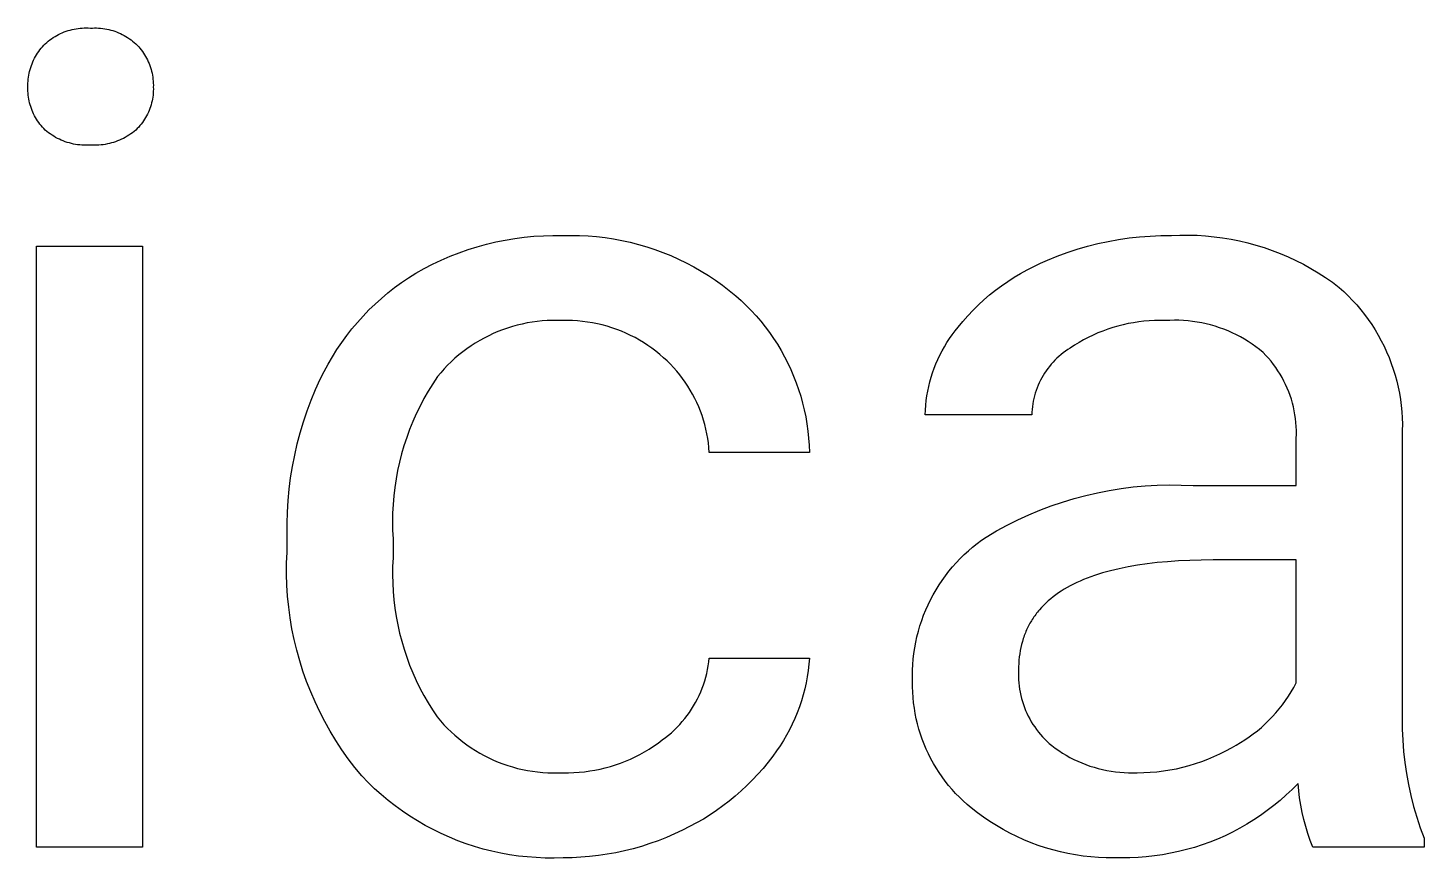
# Model space of a CAD drawing. Header units: millimetres. Extents: x -665 to 1920, y -373 to 1434.
# Drawn here: x 1103.31 to 1128.79, y -259.62 to -244.47 of the extents above; entities that cross this region are included whole.
import ezdxf

# ---------------------------------------------------------------- set-up
doc = ezdxf.new("R2010")
doc.units = ezdxf.units.MM
doc.header["$MEASUREMENT"] = 0
doc.layers.add('Domyslna', color=7, linetype='Continuous', true_color=0x000000)

msp = doc.modelspace()

# ---------------------------------------------------------------- linework, layer by layer
at = {"layer": 'Domyslna'}
for p, q in [((1103.739, -244.667), (1103.77, -244.646)), ((1103.77, -244.646), (1103.802, -244.626)), ((1103.802, -244.626), (1103.835, -244.608)), ((1103.835, -244.608), (1103.868, -244.59)), ((1103.868, -244.59), (1103.901, -244.574)), ((1103.901, -244.574), (1103.935, -244.559)), ((1103.935, -244.559), (1103.97, -244.545)), ((1103.97, -244.545), (1104.005, -244.532)), ((1104.005, -244.532), (1104.041, -244.52)), ((1104.041, -244.52), (1104.077, -244.509)), ((1104.077, -244.509), (1104.113, -244.5)), ((1104.113, -244.5), (1104.15, -244.492)), ((1104.15, -244.492), (1104.186, -244.485)), ((1104.186, -244.485), (1104.223, -244.48)), ((1104.223, -244.48), (1104.261, -244.476)), ((1104.261, -244.476), (1104.298, -244.473)), ((1104.298, -244.473), (1104.335, -244.471)), ((1104.335, -244.471), (1104.373, -244.471)), ((1104.373, -244.471), (1104.41, -244.471)), ((1104.41, -244.471), (1104.447, -244.474)), ((1104.447, -244.474), (1104.485, -244.472)), ((1104.485, -244.472), (1104.522, -244.471)), ((1104.522, -244.471), (1104.56, -244.471)), ((1104.56, -244.471), (1104.598, -244.473)), ((1104.598, -244.473), (1104.635, -244.476)), ((1104.635, -244.476), (1104.672, -244.48)), ((1104.672, -244.48), (1104.71, -244.486)), ((1104.71, -244.486), (1104.747, -244.493)), ((1104.747, -244.493), (1104.783, -244.501)), ((1104.783, -244.501), (1104.82, -244.51)), ((1104.82, -244.51), (1104.856, -244.52)), ((1104.856, -244.52), (1104.891, -244.532)), ((1104.891, -244.532), (1104.927, -244.545)), ((1104.927, -244.545), (1104.962, -244.559)), ((1104.962, -244.559), (1104.996, -244.574)), ((1104.996, -244.574), (1105.03, -244.591)), ((1105.03, -244.591), (1105.063, -244.608)), ((1105.063, -244.608), (1105.096, -244.627)), ((1105.096, -244.627), (1105.128, -244.646)), ((1105.128, -244.646), (1105.159, -244.667)), ((1103.484, -244.93), (1103.504, -244.9)), ((1103.504, -244.9), (1103.525, -244.87)), ((1103.525, -244.87), (1103.548, -244.841)), ((1103.548, -244.841), (1103.571, -244.813)), ((1103.571, -244.813), (1103.595, -244.786)), ((1103.595, -244.786), (1103.622, -244.76)), ((1103.622, -244.76), (1103.65, -244.735)), ((1103.65, -244.735), (1103.679, -244.712)), ((1103.679, -244.712), (1103.709, -244.689)), ((1103.709, -244.689), (1103.739, -244.667)), ((1105.159, -244.667), (1105.19, -244.689)), ((1105.19, -244.689), (1105.219, -244.712)), ((1105.219, -244.712), (1105.249, -244.736)), ((1105.249, -244.736), (1105.277, -244.76)), ((1105.277, -244.76), (1105.304, -244.786)), ((1105.304, -244.786), (1105.329, -244.813)), ((1105.329, -244.813), (1105.352, -244.841)), ((1105.352, -244.841), (1105.375, -244.87)), ((1105.375, -244.87), (1105.397, -244.899)), ((1105.397, -244.899), (1105.417, -244.929)), ((1103.359, -245.193), (1103.371, -245.158)), ((1103.371, -245.158), (1103.383, -245.124)), ((1103.383, -245.124), (1103.397, -245.09)), ((1103.397, -245.09), (1103.412, -245.057)), ((1103.412, -245.057), (1103.429, -245.024)), ((1103.429, -245.024), (1103.446, -244.992)), ((1103.446, -244.992), (1103.464, -244.961)), ((1103.464, -244.961), (1103.484, -244.93)), ((1105.417, -244.929), (1105.437, -244.96)), ((1105.437, -244.96), (1105.456, -244.992)), ((1105.456, -244.992), (1105.473, -245.024)), ((1105.473, -245.024), (1105.49, -245.056)), ((1105.49, -245.056), (1105.505, -245.09)), ((1105.505, -245.09), (1105.519, -245.123)), ((1105.519, -245.123), (1105.532, -245.157)), ((1105.532, -245.157), (1105.544, -245.192)), ((1103.31, -245.443), (1103.314, -245.406)), ((1103.314, -245.406), (1103.318, -245.37)), ((1103.318, -245.37), (1103.324, -245.334)), ((1103.324, -245.334), (1103.331, -245.298)), ((1103.331, -245.298), (1103.339, -245.263)), ((1103.339, -245.263), (1103.349, -245.228)), ((1103.349, -245.228), (1103.359, -245.193)), ((1105.544, -245.192), (1105.555, -245.227)), ((1105.555, -245.227), (1105.564, -245.262)), ((1105.564, -245.262), (1105.573, -245.298)), ((1105.573, -245.298), (1105.58, -245.334)), ((1105.58, -245.334), (1105.585, -245.37)), ((1105.585, -245.37), (1105.59, -245.406)), ((1105.59, -245.406), (1105.594, -245.443)), ((1103.307, -245.588), (1103.308, -245.552)), ((1103.308, -245.624), (1103.307, -245.588)), ((1103.308, -245.479), (1103.31, -245.443)), ((1103.308, -245.516), (1103.308, -245.479)), ((1103.308, -245.552), (1103.308, -245.516)), ((1103.31, -245.66), (1103.308, -245.624)), ((1103.313, -245.696), (1103.31, -245.66)), ((1105.594, -245.661), (1105.591, -245.697)), ((1105.594, -245.443), (1105.596, -245.479)), ((1105.596, -245.624), (1105.594, -245.661)), ((1105.596, -245.479), (1105.597, -245.516)), ((1105.597, -245.516), (1105.596, -245.552)), ((1105.596, -245.552), (1105.597, -245.588)), ((1105.597, -245.588), (1105.596, -245.624)), ((1103.318, -245.732), (1103.313, -245.696)), ((1103.323, -245.768), (1103.318, -245.732)), ((1103.33, -245.803), (1103.323, -245.768)), ((1103.338, -245.838), (1103.33, -245.803)), ((1103.348, -245.873), (1103.338, -245.838)), ((1103.358, -245.907), (1103.348, -245.873)), ((1103.37, -245.942), (1103.358, -245.907)), ((1105.545, -245.908), (1105.533, -245.942)), ((1105.556, -245.874), (1105.545, -245.908)), ((1105.565, -245.839), (1105.556, -245.874)), ((1105.573, -245.804), (1105.565, -245.839)), ((1105.58, -245.768), (1105.573, -245.804)), ((1105.586, -245.732), (1105.58, -245.768)), ((1105.591, -245.697), (1105.586, -245.732)), ((1103.383, -245.975), (1103.37, -245.942)), ((1103.397, -246.009), (1103.383, -245.975)), ((1103.412, -246.041), (1103.397, -246.009)), ((1103.428, -246.074), (1103.412, -246.041)), ((1103.445, -246.105), (1103.428, -246.074)), ((1103.464, -246.136), (1103.445, -246.105)), ((1103.483, -246.167), (1103.464, -246.136)), ((1103.504, -246.196), (1103.483, -246.167)), ((1105.418, -246.167), (1105.397, -246.197)), ((1105.438, -246.137), (1105.418, -246.167)), ((1105.456, -246.106), (1105.438, -246.137)), ((1105.474, -246.074), (1105.456, -246.106)), ((1105.49, -246.042), (1105.474, -246.074)), ((1105.506, -246.009), (1105.49, -246.042)), ((1105.52, -245.976), (1105.506, -246.009)), ((1105.533, -245.942), (1105.52, -245.976)), ((1103.525, -246.225), (1103.504, -246.196)), ((1103.548, -246.254), (1103.525, -246.225)), ((1103.571, -246.281), (1103.548, -246.254)), ((1103.595, -246.308), (1103.571, -246.281)), ((1103.624, -246.334), (1103.595, -246.308)), ((1103.654, -246.359), (1103.624, -246.334)), ((1103.684, -246.383), (1103.654, -246.359)), ((1103.715, -246.406), (1103.684, -246.383)), ((1103.747, -246.428), (1103.715, -246.406)), ((1103.78, -246.448), (1103.747, -246.428)), ((1105.151, -246.427), (1105.118, -246.448)), ((1105.183, -246.405), (1105.151, -246.427)), ((1105.215, -246.383), (1105.183, -246.405)), ((1105.245, -246.359), (1105.215, -246.383)), ((1105.275, -246.334), (1105.245, -246.359)), ((1105.304, -246.308), (1105.275, -246.334)), ((1105.329, -246.281), (1105.304, -246.308)), ((1105.353, -246.254), (1105.329, -246.281)), ((1105.375, -246.226), (1105.353, -246.254)), ((1105.397, -246.197), (1105.375, -246.226)), ((1103.813, -246.468), (1103.78, -246.448)), ((1103.847, -246.486), (1103.813, -246.468)), ((1103.882, -246.504), (1103.847, -246.486)), ((1103.917, -246.52), (1103.882, -246.504)), ((1103.953, -246.534), (1103.917, -246.52)), ((1103.99, -246.548), (1103.953, -246.534)), ((1104.026, -246.56), (1103.99, -246.548)), ((1104.064, -246.571), (1104.026, -246.56)), ((1104.101, -246.581), (1104.064, -246.571)), ((1104.139, -246.59), (1104.101, -246.581)), ((1104.177, -246.597), (1104.139, -246.59)), ((1104.215, -246.603), (1104.177, -246.597)), ((1104.254, -246.607), (1104.215, -246.603)), ((1104.292, -246.61), (1104.254, -246.607)), ((1104.331, -246.612), (1104.292, -246.61)), ((1104.37, -246.612), (1104.331, -246.612)), ((1104.409, -246.612), (1104.37, -246.612)), ((1104.447, -246.609), (1104.409, -246.612)), ((1104.486, -246.612), (1104.447, -246.609)), ((1104.525, -246.612), (1104.486, -246.612)), ((1104.564, -246.612), (1104.525, -246.612)), ((1104.603, -246.61), (1104.564, -246.612)), ((1104.642, -246.607), (1104.603, -246.61)), ((1104.68, -246.602), (1104.642, -246.607)), ((1104.719, -246.596), (1104.68, -246.602)), ((1104.757, -246.589), (1104.719, -246.596)), ((1104.795, -246.581), (1104.757, -246.589)), ((1104.833, -246.571), (1104.795, -246.581)), ((1104.87, -246.56), (1104.833, -246.571)), ((1104.907, -246.548), (1104.87, -246.56)), ((1104.944, -246.534), (1104.907, -246.548)), ((1104.98, -246.519), (1104.944, -246.534)), ((1105.015, -246.503), (1104.98, -246.519)), ((1105.05, -246.486), (1105.015, -246.503)), ((1105.084, -246.468), (1105.05, -246.486)), ((1105.118, -246.448), (1105.084, -246.468)), ((1103.465, -259.425), (1103.465, -248.454)), ((1103.465, -248.454), (1105.4, -248.454)), ((1105.4, -248.454), (1105.4, -259.425)), ((1111.342, -248.516), (1111.509, -248.464)), ((1111.509, -248.464), (1111.678, -248.418)), ((1111.678, -248.418), (1111.849, -248.377)), ((1111.849, -248.377), (1112.02, -248.342)), ((1112.02, -248.342), (1112.193, -248.313)), ((1112.193, -248.313), (1112.367, -248.291)), ((1112.367, -248.291), (1112.541, -248.274)), ((1112.541, -248.274), (1112.716, -248.263)), ((1112.716, -248.263), (1112.892, -248.258)), ((1112.892, -248.258), (1113.067, -248.26)), ((1113.067, -248.26), (1113.222, -248.257)), ((1113.222, -248.257), (1113.378, -248.26)), ((1113.378, -248.26), (1113.534, -248.267)), ((1113.534, -248.267), (1113.689, -248.28)), ((1113.689, -248.28), (1113.844, -248.298)), ((1113.844, -248.298), (1113.998, -248.322)), ((1113.998, -248.322), (1114.151, -248.35)), ((1114.151, -248.35), (1114.303, -248.384)), ((1114.303, -248.384), (1114.454, -248.422)), ((1114.454, -248.422), (1114.603, -248.466)), ((1114.603, -248.466), (1114.751, -248.515)), ((1122.463, -248.509), (1122.649, -248.455)), ((1122.649, -248.455), (1122.837, -248.408)), ((1122.837, -248.408), (1123.026, -248.367)), ((1123.026, -248.367), (1123.217, -248.332)), ((1123.217, -248.332), (1123.408, -248.305)), ((1123.408, -248.305), (1123.601, -248.283)), ((1123.601, -248.283), (1123.794, -248.269)), ((1123.794, -248.269), (1123.987, -248.261)), ((1123.987, -248.261), (1124.181, -248.26)), ((1124.181, -248.26), (1124.337, -248.253)), ((1124.337, -248.253), (1124.493, -248.252)), ((1124.493, -248.252), (1124.649, -248.256)), ((1124.649, -248.256), (1124.805, -248.266)), ((1124.805, -248.266), (1124.96, -248.281)), ((1124.96, -248.281), (1125.115, -248.301)), ((1125.115, -248.301), (1125.269, -248.326)), ((1125.269, -248.326), (1125.422, -248.357)), ((1125.422, -248.357), (1125.574, -248.392)), ((1125.574, -248.392), (1125.724, -248.433)), ((1125.724, -248.433), (1125.873, -248.479)), ((1125.873, -248.479), (1126.021, -248.531)), ((1110.694, -248.783), (1110.853, -248.708)), ((1110.853, -248.708), (1111.013, -248.638)), ((1111.013, -248.638), (1111.177, -248.574)), ((1111.177, -248.574), (1111.342, -248.516)), ((1114.751, -248.515), (1114.897, -248.568)), ((1114.897, -248.568), (1115.041, -248.627)), ((1115.041, -248.627), (1115.184, -248.69)), ((1115.184, -248.69), (1115.324, -248.758)), ((1121.792, -248.764), (1121.918, -248.71)), ((1121.918, -248.71), (1122.097, -248.637)), ((1122.097, -248.637), (1122.279, -248.57)), ((1122.279, -248.57), (1122.463, -248.509)), ((1126.021, -248.531), (1126.166, -248.587)), ((1126.166, -248.587), (1126.31, -248.648)), ((1126.31, -248.648), (1126.451, -248.714)), ((1126.451, -248.714), (1126.59, -248.785)), ((1110.254, -249.031), (1110.386, -248.949)), ((1110.386, -248.949), (1110.538, -248.863)), ((1110.538, -248.863), (1110.694, -248.783)), ((1115.324, -248.758), (1115.461, -248.831)), ((1115.461, -248.831), (1115.597, -248.908)), ((1115.597, -248.908), (1115.729, -248.99)), ((1115.729, -248.99), (1115.859, -249.076)), ((1121.308, -249.023), (1121.425, -248.953)), ((1121.425, -248.953), (1121.545, -248.886)), ((1121.545, -248.886), (1121.667, -248.823)), ((1121.667, -248.823), (1121.792, -248.764)), ((1126.59, -248.785), (1126.727, -248.86)), ((1126.727, -248.86), (1126.861, -248.94)), ((1126.861, -248.94), (1126.992, -249.025)), ((1109.879, -249.306), (1110.001, -249.211)), ((1110.001, -249.211), (1110.126, -249.119)), ((1110.126, -249.119), (1110.254, -249.031)), ((1115.859, -249.076), (1115.985, -249.167)), ((1115.985, -249.167), (1116.109, -249.262)), ((1120.97, -249.259), (1121.08, -249.177)), ((1121.08, -249.177), (1121.193, -249.098)), ((1121.193, -249.098), (1121.308, -249.023)), ((1126.992, -249.025), (1127.12, -249.114)), ((1127.12, -249.114), (1127.245, -249.207)), ((1127.245, -249.207), (1127.329, -249.283)), ((1109.645, -249.511), (1109.76, -249.407)), ((1109.76, -249.407), (1109.879, -249.306)), ((1116.109, -249.262), (1116.229, -249.36)), ((1116.229, -249.36), (1116.326, -249.447)), ((1116.326, -249.447), (1116.421, -249.537)), ((1120.658, -249.528), (1120.759, -249.435)), ((1120.759, -249.435), (1120.863, -249.345)), ((1120.863, -249.345), (1120.97, -249.259)), ((1127.329, -249.283), (1127.41, -249.362)), ((1127.41, -249.362), (1127.489, -249.443)), ((1127.489, -249.443), (1127.565, -249.527)), ((1109.322, -249.846), (1109.425, -249.73)), ((1109.425, -249.73), (1109.533, -249.619)), ((1109.533, -249.619), (1109.645, -249.511)), ((1116.421, -249.537), (1116.512, -249.63)), ((1116.512, -249.63), (1116.599, -249.726)), ((1116.599, -249.726), (1116.684, -249.824)), ((1120.374, -249.827), (1120.465, -249.724)), ((1120.465, -249.724), (1120.56, -249.624)), ((1120.56, -249.624), (1120.658, -249.528)), ((1127.565, -249.527), (1127.638, -249.614)), ((1127.638, -249.614), (1127.708, -249.703)), ((1127.708, -249.703), (1127.775, -249.794)), ((1109.126, -250.087), (1109.222, -249.964)), ((1109.222, -249.964), (1109.322, -249.846)), ((1111.973, -249.979), (1111.887, -250.013)), ((1112.061, -249.949), (1111.973, -249.979)), ((1112.15, -249.921), (1112.061, -249.949)), ((1112.239, -249.896), (1112.15, -249.921)), ((1112.329, -249.875), (1112.239, -249.896)), ((1112.42, -249.856), (1112.329, -249.875)), ((1112.512, -249.841), (1112.42, -249.856)), ((1112.604, -249.828), (1112.512, -249.841)), ((1112.696, -249.819), (1112.604, -249.828)), ((1112.788, -249.813), (1112.696, -249.819)), ((1112.881, -249.81), (1112.788, -249.813)), ((1112.974, -249.81), (1112.881, -249.81)), ((1113.067, -249.813), (1112.974, -249.81)), ((1113.158, -249.812), (1113.067, -249.813)), ((1113.25, -249.814), (1113.158, -249.812)), ((1113.341, -249.82), (1113.25, -249.814)), ((1113.432, -249.828), (1113.341, -249.82)), ((1113.523, -249.84), (1113.432, -249.828)), ((1113.613, -249.854), (1113.523, -249.84)), ((1113.703, -249.872), (1113.613, -249.854)), ((1113.792, -249.893), (1113.703, -249.872)), ((1113.881, -249.917), (1113.792, -249.893)), ((1113.968, -249.944), (1113.881, -249.917)), ((1114.055, -249.974), (1113.968, -249.944)), ((1114.14, -250.007), (1114.055, -249.974)), ((1114.224, -250.043), (1114.14, -250.007)), ((1116.684, -249.824), (1116.765, -249.926)), ((1116.765, -249.926), (1116.843, -250.03)), ((1120.179, -250.07), (1120.232, -250)), ((1120.232, -250), (1120.287, -249.932)), ((1120.287, -249.932), (1120.374, -249.827)), ((1122.929, -250.003), (1122.84, -250.039)), ((1123.02, -249.97), (1122.929, -250.003)), ((1123.112, -249.94), (1123.02, -249.97)), ((1123.205, -249.913), (1123.112, -249.94)), ((1123.299, -249.889), (1123.205, -249.913)), ((1123.393, -249.868), (1123.299, -249.889)), ((1123.488, -249.851), (1123.393, -249.868)), ((1123.584, -249.837), (1123.488, -249.851)), ((1123.68, -249.826), (1123.584, -249.837)), ((1123.776, -249.818), (1123.68, -249.826)), ((1123.873, -249.813), (1123.776, -249.818)), ((1123.97, -249.812), (1123.873, -249.813)), ((1124.066, -249.813), (1123.97, -249.812)), ((1124.15, -249.809), (1124.066, -249.813)), ((1124.234, -249.807), (1124.15, -249.809)), ((1124.318, -249.808), (1124.234, -249.807)), ((1124.402, -249.811), (1124.318, -249.808)), ((1124.485, -249.818), (1124.402, -249.811)), ((1124.568, -249.827), (1124.485, -249.818)), ((1124.651, -249.84), (1124.568, -249.827)), ((1124.734, -249.855), (1124.651, -249.84)), ((1124.816, -249.872), (1124.734, -249.855)), ((1124.897, -249.893), (1124.816, -249.872)), ((1124.978, -249.916), (1124.897, -249.893)), ((1125.057, -249.942), (1124.978, -249.916)), ((1125.136, -249.971), (1125.057, -249.942)), ((1125.214, -250.002), (1125.136, -249.971)), ((1125.29, -250.036), (1125.214, -250.002)), ((1127.775, -249.794), (1127.839, -249.887)), ((1127.839, -249.887), (1127.899, -249.983)), ((1127.899, -249.983), (1127.957, -250.08)), ((1108.947, -250.341), (1109.035, -250.212)), ((1109.035, -250.212), (1109.126, -250.087)), ((1111.474, -250.223), (1111.396, -250.274)), ((1111.554, -250.176), (1111.474, -250.223)), ((1111.635, -250.131), (1111.554, -250.176)), ((1111.718, -250.089), (1111.635, -250.131)), ((1111.802, -250.049), (1111.718, -250.089)), ((1111.887, -250.013), (1111.802, -250.049)), ((1114.307, -250.082), (1114.224, -250.043)), ((1114.389, -250.123), (1114.307, -250.082)), ((1114.469, -250.168), (1114.389, -250.123)), ((1114.547, -250.215), (1114.469, -250.168)), ((1114.624, -250.265), (1114.547, -250.215)), ((1114.699, -250.317), (1114.624, -250.265)), ((1116.843, -250.03), (1116.917, -250.137)), ((1116.917, -250.137), (1116.988, -250.246)), ((1116.988, -250.246), (1117.055, -250.358)), ((1120.036, -250.289), (1120.082, -250.214)), ((1120.082, -250.214), (1120.129, -250.141)), ((1120.129, -250.141), (1120.179, -250.07)), ((1122.412, -250.263), (1122.331, -250.316)), ((1122.494, -250.212), (1122.412, -250.263)), ((1122.578, -250.165), (1122.494, -250.212)), ((1122.664, -250.12), (1122.578, -250.165)), ((1122.751, -250.078), (1122.664, -250.12)), ((1122.84, -250.039), (1122.751, -250.078)), ((1125.366, -250.073), (1125.29, -250.036)), ((1125.44, -250.112), (1125.366, -250.073)), ((1125.513, -250.153), (1125.44, -250.112)), ((1125.584, -250.197), (1125.513, -250.153)), ((1125.654, -250.243), (1125.584, -250.197)), ((1125.723, -250.292), (1125.654, -250.243)), ((1127.957, -250.08), (1128.011, -250.18)), ((1128.011, -250.18), (1128.062, -250.281)), ((1108.787, -250.606), (1108.865, -250.472)), ((1108.865, -250.472), (1108.947, -250.341)), ((1111.103, -250.5), (1111.034, -250.563)), ((1111.173, -250.44), (1111.103, -250.5)), ((1111.246, -250.382), (1111.173, -250.44)), ((1111.32, -250.327), (1111.246, -250.382)), ((1111.396, -250.274), (1111.32, -250.327)), ((1114.772, -250.372), (1114.699, -250.317)), ((1114.843, -250.43), (1114.772, -250.372)), ((1114.912, -250.49), (1114.843, -250.43)), ((1114.975, -250.548), (1114.912, -250.49)), ((1117.055, -250.358), (1117.118, -250.472)), ((1117.118, -250.472), (1117.177, -250.587)), ((1119.882, -250.601), (1119.916, -250.521)), ((1119.916, -250.521), (1119.954, -250.442)), ((1119.954, -250.442), (1119.994, -250.365)), ((1119.994, -250.365), (1120.036, -250.289)), ((1122.091, -250.5), (1122.055, -250.535)), ((1122.128, -250.466), (1122.091, -250.5)), ((1122.166, -250.433), (1122.128, -250.466)), ((1122.206, -250.402), (1122.166, -250.433)), ((1122.247, -250.372), (1122.206, -250.402)), ((1122.288, -250.343), (1122.247, -250.372)), ((1122.331, -250.316), (1122.288, -250.343)), ((1125.789, -250.343), (1125.723, -250.292)), ((1125.854, -250.396), (1125.789, -250.343)), ((1125.904, -250.448), (1125.854, -250.396)), ((1125.952, -250.501), (1125.904, -250.448)), ((1125.999, -250.556), (1125.952, -250.501)), ((1128.062, -250.281), (1128.109, -250.384)), ((1128.109, -250.384), (1128.153, -250.488)), ((1128.153, -250.488), (1128.194, -250.594)), ((1108.644, -250.882), (1108.713, -250.743)), ((1108.713, -250.743), (1108.787, -250.606)), ((1110.842, -250.764), (1110.783, -250.836)), ((1110.904, -250.695), (1110.842, -250.764)), ((1110.968, -250.628), (1110.904, -250.695)), ((1111.034, -250.563), (1110.968, -250.628)), ((1115.036, -250.608), (1114.975, -250.548)), ((1115.094, -250.671), (1115.036, -250.608)), ((1115.151, -250.735), (1115.094, -250.671)), ((1115.205, -250.801), (1115.151, -250.735)), ((1117.177, -250.587), (1117.233, -250.705)), ((1117.233, -250.705), (1117.284, -250.825)), ((1119.794, -250.847), (1119.82, -250.764)), ((1119.82, -250.764), (1119.85, -250.682)), ((1119.85, -250.682), (1119.882, -250.601)), ((1121.865, -250.771), (1121.838, -250.814)), ((1121.893, -250.729), (1121.865, -250.771)), ((1121.923, -250.688), (1121.893, -250.729)), ((1121.954, -250.648), (1121.923, -250.688)), ((1121.986, -250.609), (1121.954, -250.648)), ((1122.02, -250.572), (1121.986, -250.609)), ((1122.055, -250.535), (1122.02, -250.572)), ((1126.043, -250.613), (1125.999, -250.556)), ((1126.086, -250.671), (1126.043, -250.613)), ((1126.126, -250.73), (1126.086, -250.671)), ((1126.164, -250.791), (1126.126, -250.73)), ((1128.194, -250.594), (1128.231, -250.701)), ((1128.231, -250.701), (1128.264, -250.809)), ((1108.558, -251.073), (1108.644, -250.882)), ((1110.697, -250.966), (1110.615, -251.099)), ((1110.783, -250.836), (1110.697, -250.966)), ((1115.257, -250.869), (1115.205, -250.801)), ((1115.307, -250.939), (1115.257, -250.869)), ((1115.354, -251.01), (1115.307, -250.939)), ((1115.399, -251.083), (1115.354, -251.01)), ((1117.284, -250.825), (1117.331, -250.946)), ((1117.331, -250.946), (1117.375, -251.068)), ((1119.732, -251.101), (1119.75, -251.015)), ((1119.75, -251.015), (1119.77, -250.931)), ((1119.77, -250.931), (1119.794, -250.847)), ((1121.747, -250.994), (1121.728, -251.041)), ((1121.767, -250.948), (1121.747, -250.994)), ((1121.79, -250.902), (1121.767, -250.948)), ((1121.813, -250.858), (1121.79, -250.902)), ((1121.838, -250.814), (1121.813, -250.858)), ((1126.201, -250.854), (1126.164, -250.791)), ((1126.235, -250.917), (1126.201, -250.854)), ((1126.266, -250.982), (1126.235, -250.917)), ((1126.296, -251.048), (1126.266, -250.982)), ((1128.264, -250.809), (1128.293, -250.918)), ((1128.293, -250.918), (1128.319, -251.029)), ((1128.319, -251.029), (1128.342, -251.14)), ((1108.405, -251.463), (1108.479, -251.267)), ((1108.479, -251.267), (1108.558, -251.073)), ((1110.537, -251.235), (1110.465, -251.373)), ((1110.615, -251.099), (1110.537, -251.235)), ((1115.441, -251.157), (1115.399, -251.083)), ((1115.48, -251.233), (1115.441, -251.157)), ((1115.518, -251.31), (1115.48, -251.233)), ((1117.375, -251.068), (1117.414, -251.192)), ((1117.414, -251.192), (1117.449, -251.318)), ((1119.695, -251.359), (1119.705, -251.273)), ((1119.705, -251.273), (1119.717, -251.187)), ((1119.717, -251.187), (1119.732, -251.101)), ((1121.658, -251.283), (1121.649, -251.333)), ((1121.669, -251.233), (1121.658, -251.283)), ((1121.681, -251.185), (1121.669, -251.233)), ((1121.695, -251.136), (1121.681, -251.185)), ((1121.711, -251.088), (1121.695, -251.136)), ((1121.728, -251.041), (1121.711, -251.088)), ((1126.323, -251.114), (1126.296, -251.048)), ((1126.348, -251.182), (1126.323, -251.114)), ((1126.37, -251.25), (1126.348, -251.182)), ((1126.39, -251.319), (1126.37, -251.25)), ((1128.342, -251.14), (1128.36, -251.251)), ((1128.36, -251.251), (1128.375, -251.364)), ((1108.338, -251.662), (1108.405, -251.463)), ((1110.396, -251.514), (1110.333, -251.656)), ((1110.465, -251.373), (1110.396, -251.514)), ((1115.552, -251.388), (1115.518, -251.31)), ((1115.584, -251.468), (1115.552, -251.388)), ((1115.613, -251.548), (1115.584, -251.468)), ((1117.449, -251.318), (1117.479, -251.444)), ((1117.479, -251.444), (1117.506, -251.572)), ((1119.686, -251.534), (1119.689, -251.446)), ((1121.63, -251.534), (1119.686, -251.534)), ((1119.689, -251.446), (1119.695, -251.359)), ((1121.632, -251.483), (1121.63, -251.534)), ((1121.636, -251.433), (1121.632, -251.483)), ((1121.642, -251.383), (1121.636, -251.433)), ((1121.649, -251.333), (1121.642, -251.383)), ((1126.408, -251.389), (1126.39, -251.319)), ((1126.423, -251.46), (1126.408, -251.389)), ((1126.436, -251.531), (1126.423, -251.46)), ((1126.446, -251.602), (1126.436, -251.531)), ((1128.375, -251.364), (1128.386, -251.476)), ((1128.386, -251.476), (1128.393, -251.589)), ((1108.278, -251.863), (1108.338, -251.662)), ((1110.333, -251.656), (1110.274, -251.801)), ((1115.639, -251.63), (1115.613, -251.548)), ((1115.662, -251.712), (1115.639, -251.63)), ((1115.683, -251.795), (1115.662, -251.712)), ((1115.701, -251.878), (1115.683, -251.795)), ((1117.506, -251.572), (1117.528, -251.7)), ((1117.528, -251.7), (1117.546, -251.829)), ((1126.454, -251.673), (1126.446, -251.602)), ((1126.459, -251.745), (1126.454, -251.673)), ((1126.462, -251.817), (1126.459, -251.745)), ((1128.393, -251.589), (1128.396, -251.702)), ((1128.396, -251.702), (1128.395, -251.816)), ((1108.224, -252.065), (1108.278, -251.863)), ((1110.221, -251.948), (1110.172, -252.096)), ((1110.274, -251.801), (1110.221, -251.948)), ((1115.716, -251.963), (1115.701, -251.878)), ((1115.728, -252.047), (1115.716, -251.963)), ((1115.737, -252.132), (1115.728, -252.047)), ((1117.546, -251.829), (1117.559, -251.958)), ((1117.559, -251.958), (1117.568, -252.088)), ((1126.46, -251.961), (1126.462, -251.889)), ((1126.46, -252.823), (1126.46, -251.961)), ((1126.462, -251.889), (1126.462, -251.817)), ((1128.395, -251.816), (1128.395, -256.861)), ((1108.137, -252.475), (1108.177, -252.27)), ((1108.177, -252.27), (1108.224, -252.065)), ((1110.128, -252.246), (1110.089, -252.398)), ((1110.172, -252.096), (1110.128, -252.246)), ((1115.743, -252.218), (1115.737, -252.132)), ((1117.573, -252.218), (1115.743, -252.218)), ((1117.568, -252.088), (1117.573, -252.218)), ((1108.103, -252.682), (1108.137, -252.475)), ((1110.056, -252.55), (1110.027, -252.704)), ((1110.089, -252.398), (1110.056, -252.55)), ((1108.076, -252.89), (1108.103, -252.682)), ((1110.027, -252.704), (1110.004, -252.858)), ((1123.92, -252.817), (1124.139, -252.812)), ((1124.139, -252.812), (1124.359, -252.814)), ((1124.359, -252.814), (1124.579, -252.823)), ((1108.056, -253.099), (1108.076, -252.89)), ((1109.985, -253.014), (1109.972, -253.169)), ((1110.004, -252.858), (1109.985, -253.014)), ((1122.195, -253.125), (1122.405, -253.061)), ((1122.405, -253.061), (1122.617, -253.004)), ((1122.617, -253.004), (1122.831, -252.955)), ((1122.831, -252.955), (1123.047, -252.913)), ((1123.047, -252.913), (1123.264, -252.878)), ((1123.264, -252.878), (1123.482, -252.85)), ((1123.482, -252.85), (1123.7, -252.83)), ((1123.7, -252.83), (1123.92, -252.817)), ((1124.579, -252.823), (1126.46, -252.823)), ((1108.037, -253.517), (1108.043, -253.308)), ((1108.043, -253.308), (1108.056, -253.099)), ((1109.965, -253.325), (1109.962, -253.482)), ((1109.972, -253.169), (1109.965, -253.325)), ((1121.579, -253.358), (1121.781, -253.273)), ((1121.781, -253.273), (1121.987, -253.195)), ((1121.987, -253.195), (1122.195, -253.125)), ((1108.037, -253.727), (1108.037, -253.517)), ((1109.962, -253.482), (1109.965, -253.638)), ((1120.989, -253.652), (1121.182, -253.547)), ((1121.182, -253.547), (1121.379, -253.449)), ((1121.379, -253.449), (1121.579, -253.358)), ((1108.037, -254.041), (1108.037, -253.727)), ((1109.965, -253.638), (1109.972, -253.794)), ((1109.972, -253.794), (1109.972, -254.146)), ((1120.632, -253.883), (1120.715, -253.822)), ((1120.715, -253.822), (1120.799, -253.763)), ((1120.799, -253.763), (1120.989, -253.652)), ((1108.029, -254.241), (1108.037, -254.041)), ((1120.324, -254.157), (1120.398, -254.085)), ((1120.398, -254.085), (1120.474, -254.015)), ((1120.474, -254.015), (1120.552, -253.948)), ((1120.552, -253.948), (1120.632, -253.883)), ((1108.029, -254.442), (1108.029, -254.241)), ((1109.965, -254.299), (1109.963, -254.452)), ((1109.972, -254.146), (1109.965, -254.299)), ((1120.119, -254.388), (1120.185, -254.309)), ((1120.185, -254.309), (1120.253, -254.232)), ((1120.253, -254.232), (1120.324, -254.157)), ((1123.226, -254.341), (1123.07, -254.379)), ((1123.389, -254.308), (1123.226, -254.341)), ((1123.56, -254.278), (1123.389, -254.308)), ((1123.737, -254.253), (1123.56, -254.278)), ((1123.921, -254.231), (1123.737, -254.253)), ((1124.111, -254.214), (1123.921, -254.231)), ((1124.309, -254.2), (1124.111, -254.214)), ((1124.514, -254.19), (1124.309, -254.2)), ((1124.726, -254.184), (1124.514, -254.19)), ((1124.945, -254.182), (1124.726, -254.184)), ((1126.46, -254.182), (1124.945, -254.182)), ((1126.46, -256.427), (1126.46, -254.182)), ((1108.035, -254.642), (1108.029, -254.442)), ((1109.963, -254.452), (1109.966, -254.606)), ((1119.939, -254.639), (1119.996, -254.554)), ((1119.996, -254.554), (1120.056, -254.47)), ((1120.056, -254.47), (1120.119, -254.388)), ((1122.453, -254.595), (1122.393, -254.624)), ((1122.515, -254.567), (1122.453, -254.595)), ((1122.578, -254.54), (1122.515, -254.567)), ((1122.643, -254.514), (1122.578, -254.54)), ((1122.71, -254.489), (1122.643, -254.514)), ((1122.778, -254.465), (1122.71, -254.489)), ((1122.849, -254.442), (1122.778, -254.465)), ((1122.921, -254.42), (1122.849, -254.442)), ((1122.995, -254.399), (1122.921, -254.42)), ((1123.07, -254.379), (1122.995, -254.399)), ((1108.047, -254.842), (1108.035, -254.642)), ((1108.067, -255.042), (1108.047, -254.842)), ((1109.966, -254.606), (1109.974, -254.759)), ((1109.974, -254.759), (1109.987, -254.912)), ((1119.784, -254.907), (1119.833, -254.816)), ((1119.833, -254.816), (1119.884, -254.727)), ((1119.884, -254.727), (1119.939, -254.639)), ((1122.07, -254.819), (1122.023, -254.855)), ((1122.12, -254.784), (1122.07, -254.819)), ((1122.171, -254.75), (1122.12, -254.784)), ((1122.224, -254.717), (1122.171, -254.75)), ((1122.279, -254.685), (1122.224, -254.717)), ((1122.335, -254.654), (1122.279, -254.685)), ((1122.393, -254.624), (1122.335, -254.654)), ((1108.094, -255.241), (1108.067, -255.042)), ((1109.987, -254.912), (1110.006, -255.064)), ((1110.006, -255.064), (1110.029, -255.216)), ((1119.658, -255.19), (1119.697, -255.094)), ((1119.697, -255.094), (1119.739, -255)), ((1119.739, -255), (1119.784, -254.907)), ((1121.773, -255.091), (1121.755, -255.112)), ((1121.81, -255.049), (1121.773, -255.091)), ((1121.849, -255.008), (1121.81, -255.049)), ((1121.89, -254.968), (1121.849, -255.008)), ((1121.932, -254.93), (1121.89, -254.968)), ((1121.977, -254.892), (1121.932, -254.93)), ((1122.023, -254.855), (1121.977, -254.892)), ((1108.127, -255.438), (1108.094, -255.241)), ((1110.029, -255.216), (1110.058, -255.366)), ((1119.591, -255.384), (1119.623, -255.286)), ((1119.623, -255.286), (1119.658, -255.19)), ((1121.585, -255.362), (1121.572, -255.386)), ((1121.598, -255.338), (1121.585, -255.362)), ((1121.612, -255.314), (1121.598, -255.338)), ((1121.626, -255.291), (1121.612, -255.314)), ((1121.641, -255.268), (1121.626, -255.291)), ((1121.656, -255.245), (1121.641, -255.268)), ((1121.671, -255.222), (1121.656, -255.245)), ((1121.687, -255.2), (1121.671, -255.222)), ((1121.703, -255.177), (1121.687, -255.2)), ((1121.72, -255.155), (1121.703, -255.177)), ((1121.737, -255.134), (1121.72, -255.155)), ((1121.755, -255.112), (1121.737, -255.134)), ((1108.168, -255.635), (1108.127, -255.438)), ((1110.058, -255.366), (1110.091, -255.516)), ((1110.091, -255.516), (1110.13, -255.665)), ((1119.514, -255.684), (1119.536, -255.583)), ((1119.536, -255.583), (1119.562, -255.483)), ((1119.562, -255.483), (1119.591, -255.384)), ((1121.477, -255.615), (1121.46, -255.669)), ((1121.486, -255.589), (1121.477, -255.615)), ((1121.495, -255.563), (1121.486, -255.589)), ((1121.505, -255.537), (1121.495, -255.563)), ((1121.515, -255.511), (1121.505, -255.537)), ((1121.526, -255.486), (1121.515, -255.511)), ((1121.537, -255.46), (1121.526, -255.486)), ((1121.548, -255.435), (1121.537, -255.46)), ((1121.56, -255.411), (1121.548, -255.435)), ((1121.572, -255.386), (1121.56, -255.411)), ((1108.215, -255.83), (1108.168, -255.635)), ((1108.268, -256.023), (1108.215, -255.83)), ((1110.13, -255.665), (1110.173, -255.812)), ((1110.173, -255.812), (1110.222, -255.957)), ((1119.48, -255.887), (1119.496, -255.785)), ((1119.496, -255.785), (1119.514, -255.684)), ((1121.421, -255.835), (1121.412, -255.893)), ((1121.433, -255.779), (1121.421, -255.835)), ((1121.446, -255.723), (1121.433, -255.779)), ((1121.46, -255.669), (1121.446, -255.723)), ((1108.328, -256.214), (1108.268, -256.023)), ((1110.222, -255.957), (1110.275, -256.101)), ((1110.275, -256.101), (1110.333, -256.243)), ((1115.713, -256.184), (1115.725, -256.115)), ((1115.725, -256.115), (1115.735, -256.044)), ((1115.735, -256.044), (1115.743, -255.974)), ((1115.743, -255.974), (1117.573, -255.974)), ((1117.564, -256.087), (1117.55, -256.2)), ((1117.573, -255.974), (1117.564, -256.087)), ((1119.455, -256.195), (1119.46, -256.092)), ((1119.46, -256.092), (1119.469, -255.99)), ((1119.469, -255.99), (1119.48, -255.887)), ((1121.393, -256.071), (1121.391, -256.133)), ((1121.398, -256.011), (1121.393, -256.071)), ((1121.404, -255.951), (1121.398, -256.011)), ((1121.412, -255.893), (1121.404, -255.951)), ((1108.395, -256.403), (1108.328, -256.214)), ((1110.333, -256.243), (1110.396, -256.383)), ((1110.396, -256.383), (1110.463, -256.521)), ((1115.661, -256.391), (1115.68, -256.323)), ((1115.68, -256.323), (1115.698, -256.254)), ((1115.698, -256.254), (1115.713, -256.184)), ((1117.533, -256.313), (1117.512, -256.425)), ((1117.55, -256.2), (1117.533, -256.313)), ((1119.454, -256.298), (1119.455, -256.195)), ((1119.456, -256.401), (1119.454, -256.298)), ((1121.39, -256.195), (1121.388, -256.253)), ((1121.388, -256.253), (1121.388, -256.311)), ((1121.388, -256.311), (1121.39, -256.368)), ((1121.391, -256.133), (1121.39, -256.195)), ((1121.39, -256.368), (1121.395, -256.426)), ((1108.469, -256.59), (1108.395, -256.403)), ((1108.548, -256.774), (1108.469, -256.59)), ((1110.463, -256.521), (1110.535, -256.657)), ((1115.559, -256.656), (1115.588, -256.591)), ((1115.588, -256.591), (1115.614, -256.525)), ((1115.614, -256.525), (1115.638, -256.459)), ((1115.638, -256.459), (1115.661, -256.391)), ((1117.487, -256.536), (1117.458, -256.646)), ((1117.512, -256.425), (1117.487, -256.536)), ((1119.456, -256.499), (1119.456, -256.401)), ((1119.459, -256.596), (1119.456, -256.499)), ((1119.465, -256.694), (1119.459, -256.596)), ((1121.395, -256.426), (1121.401, -256.483)), ((1121.401, -256.483), (1121.409, -256.54)), ((1121.409, -256.54), (1121.419, -256.597)), ((1121.419, -256.597), (1121.431, -256.654)), ((1126.317, -256.671), (1126.367, -256.591)), ((1126.367, -256.591), (1126.415, -256.51)), ((1126.415, -256.51), (1126.46, -256.427)), ((1108.634, -256.955), (1108.548, -256.774)), ((1110.535, -256.657), (1110.611, -256.79)), ((1110.611, -256.79), (1110.692, -256.92)), ((1115.422, -256.905), (1115.459, -256.844)), ((1115.459, -256.844), (1115.494, -256.783)), ((1115.494, -256.783), (1115.528, -256.72)), ((1115.528, -256.72), (1115.559, -256.656)), ((1117.39, -256.863), (1117.35, -256.97)), ((1117.426, -256.755), (1117.39, -256.863)), ((1117.458, -256.646), (1117.426, -256.755)), ((1119.475, -256.791), (1119.465, -256.694)), ((1119.488, -256.888), (1119.475, -256.791)), ((1119.504, -256.984), (1119.488, -256.888)), ((1121.431, -256.654), (1121.445, -256.71)), ((1121.445, -256.71), (1121.46, -256.765)), ((1121.46, -256.765), (1121.478, -256.82)), ((1121.478, -256.82), (1121.498, -256.874)), ((1121.498, -256.874), (1121.519, -256.928)), ((1126.15, -256.899), (1126.208, -256.825)), ((1126.208, -256.825), (1126.264, -256.749)), ((1126.264, -256.749), (1126.317, -256.671)), ((1128.395, -256.861), (1128.391, -257.065)), ((1108.726, -257.133), (1108.634, -256.955)), ((1108.824, -257.308), (1108.726, -257.133)), ((1110.692, -256.92), (1110.777, -257.048)), ((1110.777, -257.048), (1110.837, -257.119)), ((1110.837, -257.119), (1110.9, -257.189)), ((1115.205, -257.186), (1115.252, -257.133)), ((1115.252, -257.133), (1115.297, -257.078)), ((1115.297, -257.078), (1115.341, -257.022)), ((1115.341, -257.022), (1115.382, -256.964)), ((1115.382, -256.964), (1115.422, -256.905)), ((1117.306, -257.075), (1117.259, -257.178)), ((1117.35, -256.97), (1117.306, -257.075)), ((1119.523, -257.079), (1119.504, -256.984)), ((1119.546, -257.174), (1119.523, -257.079)), ((1121.519, -256.928), (1121.542, -256.981)), ((1121.542, -256.981), (1121.568, -257.033)), ((1121.568, -257.033), (1121.594, -257.084)), ((1121.594, -257.084), (1121.623, -257.134)), ((1121.623, -257.134), (1121.653, -257.183)), ((1125.892, -257.175), (1125.96, -257.109)), ((1125.96, -257.109), (1126.026, -257.041)), ((1126.026, -257.041), (1126.089, -256.971)), ((1126.089, -256.971), (1126.15, -256.899)), ((1128.391, -257.065), (1128.393, -257.269)), ((1108.929, -257.479), (1108.824, -257.308)), ((1110.9, -257.189), (1110.964, -257.256)), ((1110.964, -257.256), (1111.031, -257.321)), ((1111.031, -257.321), (1111.1, -257.383)), ((1111.1, -257.383), (1111.171, -257.444)), ((1114.943, -257.425), (1114.999, -257.381)), ((1114.999, -257.381), (1115.053, -257.335)), ((1115.053, -257.335), (1115.105, -257.287)), ((1115.105, -257.287), (1115.156, -257.237)), ((1115.156, -257.237), (1115.205, -257.186)), ((1117.154, -257.38), (1117.097, -257.479)), ((1117.208, -257.28), (1117.154, -257.38)), ((1117.259, -257.178), (1117.208, -257.28)), ((1119.571, -257.268), (1119.546, -257.174)), ((1119.6, -257.362), (1119.571, -257.268)), ((1119.632, -257.454), (1119.6, -257.362)), ((1121.653, -257.183), (1121.685, -257.231)), ((1121.685, -257.231), (1121.719, -257.278)), ((1121.719, -257.278), (1121.754, -257.324)), ((1121.754, -257.324), (1121.791, -257.368)), ((1121.791, -257.368), (1121.829, -257.411)), ((1125.6, -257.413), (1125.676, -257.357)), ((1125.676, -257.357), (1125.75, -257.299)), ((1125.75, -257.299), (1125.823, -257.238)), ((1125.823, -257.238), (1125.892, -257.175)), ((1128.393, -257.269), (1128.402, -257.474)), ((1109.039, -257.647), (1108.929, -257.479)), ((1109.154, -257.81), (1109.039, -257.647)), ((1111.171, -257.444), (1111.244, -257.502)), ((1111.244, -257.502), (1111.319, -257.557)), ((1111.319, -257.557), (1111.396, -257.61)), ((1111.396, -257.61), (1111.475, -257.66)), ((1114.564, -257.684), (1114.647, -257.634)), ((1114.647, -257.634), (1114.729, -257.581)), ((1114.729, -257.581), (1114.809, -257.526)), ((1114.809, -257.526), (1114.886, -257.468)), ((1114.886, -257.468), (1114.943, -257.425)), ((1117.036, -257.575), (1116.971, -257.669)), ((1117.097, -257.479), (1117.036, -257.575)), ((1119.667, -257.545), (1119.632, -257.454)), ((1119.705, -257.635), (1119.667, -257.545)), ((1119.746, -257.723), (1119.705, -257.635)), ((1121.829, -257.411), (1121.869, -257.453)), ((1121.869, -257.453), (1121.91, -257.494)), ((1121.91, -257.494), (1121.952, -257.533)), ((1121.952, -257.533), (1121.996, -257.57)), ((1121.996, -257.57), (1122.06, -257.618)), ((1122.06, -257.618), (1122.125, -257.663)), ((1125.174, -257.668), (1125.279, -257.61)), ((1125.279, -257.61), (1125.362, -257.565)), ((1125.362, -257.565), (1125.443, -257.517)), ((1125.443, -257.517), (1125.523, -257.467)), ((1125.523, -257.467), (1125.6, -257.413)), ((1128.402, -257.474), (1128.418, -257.677)), ((1109.276, -257.97), (1109.154, -257.81)), ((1111.475, -257.66), (1111.555, -257.708)), ((1111.555, -257.708), (1111.637, -257.753)), ((1111.637, -257.753), (1111.72, -257.795)), ((1111.72, -257.795), (1111.805, -257.834)), ((1111.805, -257.834), (1111.891, -257.87)), ((1111.891, -257.87), (1111.978, -257.903)), ((1111.978, -257.903), (1112.066, -257.934)), ((1114.033, -257.921), (1114.125, -257.889)), ((1114.125, -257.889), (1114.215, -257.854)), ((1114.215, -257.854), (1114.304, -257.816)), ((1114.304, -257.816), (1114.392, -257.775)), ((1114.392, -257.775), (1114.479, -257.731)), ((1114.479, -257.731), (1114.564, -257.684)), ((1116.817, -257.875), (1116.726, -257.986)), ((1116.904, -257.761), (1116.817, -257.875)), ((1116.971, -257.669), (1116.904, -257.761)), ((1119.79, -257.81), (1119.746, -257.723)), ((1119.837, -257.896), (1119.79, -257.81)), ((1119.887, -257.979), (1119.837, -257.896)), ((1122.125, -257.663), (1122.192, -257.706)), ((1122.192, -257.706), (1122.26, -257.747)), ((1122.26, -257.747), (1122.329, -257.786)), ((1122.329, -257.786), (1122.4, -257.822)), ((1122.4, -257.822), (1122.472, -257.856)), ((1122.472, -257.856), (1122.545, -257.888)), ((1122.545, -257.888), (1122.619, -257.917)), ((1124.504, -257.934), (1124.62, -257.9)), ((1124.62, -257.9), (1124.733, -257.861)), ((1124.733, -257.861), (1124.846, -257.819)), ((1124.846, -257.819), (1124.957, -257.772)), ((1124.957, -257.772), (1125.066, -257.722)), ((1125.066, -257.722), (1125.174, -257.668)), ((1128.418, -257.677), (1128.441, -257.88)), ((1128.441, -257.88), (1128.471, -258.082)), ((1109.402, -258.125), (1109.276, -257.97)), ((1109.516, -258.243), (1109.402, -258.125)), ((1112.066, -257.934), (1112.155, -257.961)), ((1112.155, -257.961), (1112.245, -257.986)), ((1112.245, -257.986), (1112.336, -258.007)), ((1112.336, -258.007), (1112.428, -258.025)), ((1112.428, -258.025), (1112.52, -258.04)), ((1112.52, -258.04), (1112.612, -258.052)), ((1112.612, -258.052), (1112.705, -258.061)), ((1112.705, -258.061), (1112.798, -258.067)), ((1112.798, -258.067), (1112.891, -258.07)), ((1112.891, -258.07), (1112.985, -258.069)), ((1112.985, -258.069), (1113.078, -258.066)), ((1113.078, -258.066), (1113.175, -258.066)), ((1113.175, -258.066), (1113.272, -258.063)), ((1113.272, -258.063), (1113.369, -258.056)), ((1113.369, -258.056), (1113.465, -258.047)), ((1113.465, -258.047), (1113.562, -258.034)), ((1113.562, -258.034), (1113.657, -258.018)), ((1113.657, -258.018), (1113.752, -257.998)), ((1113.752, -257.998), (1113.847, -257.976)), ((1113.847, -257.976), (1113.94, -257.95)), ((1113.94, -257.95), (1114.033, -257.921)), ((1116.631, -258.094), (1116.533, -258.198)), ((1116.726, -257.986), (1116.631, -258.094)), ((1119.939, -258.062), (1119.887, -257.979)), ((1119.995, -258.142), (1119.939, -258.062)), ((1120.053, -258.22), (1119.995, -258.142)), ((1122.619, -257.917), (1122.694, -257.943)), ((1122.694, -257.943), (1122.77, -257.967)), ((1122.77, -257.967), (1122.846, -257.989)), ((1122.846, -257.989), (1122.923, -258.008)), ((1122.923, -258.008), (1123.001, -258.024)), ((1123.001, -258.024), (1123.079, -258.038)), ((1123.079, -258.038), (1123.158, -258.049)), ((1123.158, -258.049), (1123.237, -258.058)), ((1123.237, -258.058), (1123.316, -258.064)), ((1123.316, -258.064), (1123.396, -258.067)), ((1123.396, -258.067), (1123.475, -258.068)), ((1123.475, -258.068), (1123.554, -258.066)), ((1123.554, -258.066), (1123.675, -258.064)), ((1123.675, -258.064), (1123.795, -258.057)), ((1123.795, -258.057), (1123.915, -258.047)), ((1123.915, -258.047), (1124.034, -258.033)), ((1124.034, -258.033), (1124.153, -258.014)), ((1124.153, -258.014), (1124.271, -257.992)), ((1124.271, -257.992), (1124.388, -257.965)), ((1124.388, -257.965), (1124.504, -257.934)), ((1128.471, -258.082), (1128.508, -258.283)), ((1109.634, -258.357), (1109.516, -258.243)), ((1109.756, -258.466), (1109.634, -258.357)), ((1116.327, -258.398), (1116.219, -258.493)), ((1116.432, -258.3), (1116.327, -258.398)), ((1116.533, -258.198), (1116.432, -258.3)), ((1120.113, -258.297), (1120.053, -258.22)), ((1120.177, -258.371), (1120.113, -258.297)), ((1120.242, -258.443), (1120.177, -258.371)), ((1126.386, -258.369), (1126.278, -258.472)), ((1126.492, -258.263), (1126.386, -258.369)), ((1126.504, -258.395), (1126.492, -258.263)), ((1126.521, -258.527), (1126.504, -258.395)), ((1128.508, -258.283), (1128.551, -258.483)), ((1109.882, -258.571), (1109.756, -258.466)), ((1110.011, -258.672), (1109.882, -258.571)), ((1110.143, -258.768), (1110.011, -258.672)), ((1115.995, -258.672), (1115.878, -258.755)), ((1116.108, -258.584), (1115.995, -258.672)), ((1116.219, -258.493), (1116.108, -258.584)), ((1120.31, -258.513), (1120.242, -258.443)), ((1120.38, -258.581), (1120.31, -258.513)), ((1120.453, -258.646), (1120.38, -258.581)), ((1120.528, -258.709), (1120.453, -258.646)), ((1126.05, -258.667), (1125.931, -258.758)), ((1126.165, -258.571), (1126.05, -258.667)), ((1126.278, -258.472), (1126.165, -258.571)), ((1126.542, -258.659), (1126.521, -258.527)), ((1126.568, -258.789), (1126.542, -258.659)), ((1128.551, -258.483), (1128.602, -258.681)), ((1110.279, -258.86), (1110.143, -258.768)), ((1110.418, -258.946), (1110.279, -258.86)), ((1115.637, -258.911), (1115.512, -258.983)), ((1115.759, -258.835), (1115.637, -258.911)), ((1115.878, -258.755), (1115.759, -258.835)), ((1120.638, -258.795), (1120.528, -258.709)), ((1120.752, -258.878), (1120.638, -258.795)), ((1120.869, -258.957), (1120.752, -258.878)), ((1125.685, -258.928), (1125.557, -259.006)), ((1125.809, -258.845), (1125.685, -258.928)), ((1125.931, -258.758), (1125.809, -258.845)), ((1126.599, -258.919), (1126.568, -258.789)), ((1126.633, -259.047), (1126.599, -258.919)), ((1128.602, -258.681), (1128.659, -258.877)), ((1128.659, -258.877), (1128.723, -259.071)), ((1110.559, -259.028), (1110.418, -258.946)), ((1110.704, -259.105), (1110.559, -259.028)), ((1110.851, -259.177), (1110.704, -259.105)), ((1111, -259.244), (1110.851, -259.177)), ((1115.111, -259.183), (1114.963, -259.247)), ((1115.257, -259.114), (1115.111, -259.183)), ((1115.386, -259.05), (1115.257, -259.114)), ((1115.512, -258.983), (1115.386, -259.05)), ((1120.988, -259.032), (1120.869, -258.957)), ((1121.109, -259.103), (1120.988, -259.032)), ((1121.233, -259.169), (1121.109, -259.103)), ((1121.36, -259.232), (1121.233, -259.169)), ((1125.295, -259.15), (1125.16, -259.215)), ((1125.427, -259.08), (1125.295, -259.15)), ((1125.557, -259.006), (1125.427, -259.08)), ((1126.672, -259.175), (1126.633, -259.047)), ((1126.716, -259.3), (1126.672, -259.175)), ((1128.723, -259.071), (1128.793, -259.262)), ((1105.4, -259.425), (1103.465, -259.425)), ((1111.152, -259.306), (1111, -259.244)), ((1111.306, -259.362), (1111.152, -259.306)), ((1111.461, -259.413), (1111.306, -259.362)), ((1111.619, -259.459), (1111.461, -259.413)), ((1114.508, -259.41), (1114.353, -259.454)), ((1114.662, -259.36), (1114.508, -259.41)), ((1114.814, -259.306), (1114.662, -259.36)), ((1114.963, -259.247), (1114.814, -259.306)), ((1121.488, -259.289), (1121.36, -259.232)), ((1121.618, -259.343), (1121.488, -259.289)), ((1121.75, -259.392), (1121.618, -259.343)), ((1121.884, -259.436), (1121.75, -259.392)), ((1122.019, -259.476), (1121.884, -259.436)), ((1124.601, -259.429), (1124.457, -259.47)), ((1124.743, -259.382), (1124.601, -259.429)), ((1124.884, -259.331), (1124.743, -259.382)), ((1125.023, -259.276), (1124.884, -259.331)), ((1125.16, -259.215), (1125.023, -259.276)), ((1126.763, -259.425), (1126.716, -259.3)), ((1128.793, -259.425), (1126.763, -259.425)), ((1128.793, -259.262), (1128.793, -259.425)), ((1111.777, -259.499), (1111.619, -259.459)), ((1111.938, -259.534), (1111.777, -259.499)), ((1112.099, -259.563), (1111.938, -259.534)), ((1112.261, -259.586), (1112.099, -259.563)), ((1112.423, -259.604), (1112.261, -259.586)), ((1112.587, -259.616), (1112.423, -259.604)), ((1112.75, -259.623), (1112.587, -259.616)), ((1112.914, -259.624), (1112.75, -259.623)), ((1113.078, -259.619), (1112.914, -259.624)), ((1113.239, -259.617), (1113.078, -259.619)), ((1113.4, -259.609), (1113.239, -259.617)), ((1113.561, -259.597), (1113.4, -259.609)), ((1113.721, -259.579), (1113.561, -259.597)), ((1113.88, -259.555), (1113.721, -259.579)), ((1114.039, -259.527), (1113.88, -259.555)), ((1114.197, -259.493), (1114.039, -259.527)), ((1114.353, -259.454), (1114.197, -259.493)), ((1122.155, -259.511), (1122.019, -259.476)), ((1122.292, -259.541), (1122.155, -259.511)), ((1122.431, -259.566), (1122.292, -259.541)), ((1122.57, -259.587), (1122.431, -259.566)), ((1122.71, -259.603), (1122.57, -259.587)), ((1122.85, -259.614), (1122.71, -259.603)), ((1122.99, -259.621), (1122.85, -259.614)), ((1123.131, -259.622), (1122.99, -259.621)), ((1123.272, -259.619), (1123.131, -259.622)), ((1123.421, -259.618), (1123.272, -259.619)), ((1123.571, -259.612), (1123.421, -259.618)), ((1123.72, -259.601), (1123.571, -259.612)), ((1123.869, -259.585), (1123.72, -259.601)), ((1124.017, -259.564), (1123.869, -259.585)), ((1124.165, -259.537), (1124.017, -259.564)), ((1124.311, -259.506), (1124.165, -259.537)), ((1124.457, -259.47), (1124.311, -259.506))]:
    msp.add_line(p, q, dxfattribs=at)

doc.saveas('drawing.dxf')
